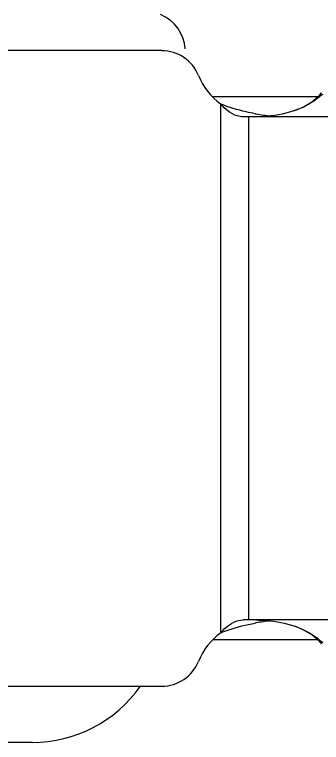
# Model space of a CAD drawing. Extents: x 27938 to 1507990, y 110129 to 923079.
# Drawn here: x 670002.7 to 670192.4, y 357961.9 to 358411.4 of the extents above; entities that cross this region are included whole.
import ezdxf

# ---------------------------------------------------------------- set-up
doc = ezdxf.new("R2010")
doc.units = 0
doc.header["$LTSCALE"] = 1000
doc.header["$MEASUREMENT"] = 0

msp = doc.modelspace()

# ---------------------------------------------------------------- linework, layer by layer
for p, q in [((670093.65, 358389.14), (669749.87, 358389.14)), ((670190.1, 358360.52), (670125.21, 358360.52)), ((670189.63, 358359.39), (670192.43, 358363.08)), ((670130.12, 358029.59), (670130.12, 358356.16)), ((670519, 358348.25), (670144.02, 358348.25)), ((670147.47, 358037.5), (670147.47, 358348.25)), ((670519, 358037.5), (670144.02, 358037.5)), ((670189.63, 358026.37), (670192.43, 358022.67)), ((670190.11, 358025.24), (670125.21, 358025.24)), ((669749.87, 357996.62), (670093.65, 357996.62)), ((670013.59, 357961.86), (669784.62, 357961.86))]:
    msp.add_line(p, q)
for points in [[(670176.07, 358352.18), (670181.11, 358354.27), (670186.53, 358357.48), (670190.46, 358360.81), (670192.43, 358363.07)], [(670192.43, 358022.68), (670190.42, 358024.98), (670186.49, 358028.3), (670181.09, 358031.49), (670176.07, 358033.58)]]:
    msp.add_lwpolyline(points)
for centre, radius, start, end in [((670083.67, 358388.69), 24.53, 3.6522, 67.9757), ((670093.65, 358364.6), 24.53, 22.0243, 90), ((670154.3, 358389.14), 40.89, 202.0243, 233.7485), ((670173.68, 358473), 124.83, 259.7299, 260.0443), ((670173.47, 358471.64), 123.45, 260.0279, 264.2434), ((670173.68, 357912.75), 124.83, 99.9557, 100.2701), ((670173.47, 357914.12), 123.44, 95.7509, 99.9721), ((670154.3, 357996.62), 40.89, 126.2515, 157.9757), ((670093.65, 358021.15), 24.53, 270, 337.9757), ((670013.59, 358043.64), 81.78, 270, 324.7468)]:
    msp.add_arc(centre, radius, start, end)
for points, knots in [([(670189.63, 358359.39), (670188.79, 358358.71), (670184.62, 358355.7), (670179.89, 358353.52), (670176.07, 358352.18)], [0, 0, 0, 0, 0.210146, 1, 1, 1, 1]), ([(670193.2, 358362.1), (670192.92, 358361.9), (670191.69, 358361.04), (670190.52, 358360.11), (670189.63, 358359.39)], [0, 0, 0, 0, 0.231104, 1, 1, 1, 1]), ([(670151.42, 358350.17), (670149.57, 358350.51), (670142.34, 358351.99), (670135.23, 358354.12), (670130.12, 358356.16)], [0, 0, 0, 0, 0.255037, 1, 1, 1, 1]), ([(670144.02, 358348.25), (670142.76, 358348.25), (670137.33, 358349.24), (670132.79, 358352.95), (670130.12, 358356.16)], [0, 0, 0, 0, 0.231026, 1, 1, 1, 1]), ([(670176.07, 358352.18), (670174.21, 358351.53), (670166.34, 358349.19), (670158.07, 358348.25), (670151.84, 358348.25)], [0, 0, 0, 0, 0.239548, 1, 1, 1, 1]), ([(670130.12, 358029.59), (670131.04, 358030.69), (670134.75, 358034.56), (670140.05, 358037.5), (670144.02, 358037.5)], [0, 0, 0, 0, 0.266, 1, 1, 1, 1]), ([(670130.12, 358029.59), (670131.78, 358030.25), (670138.72, 358032.79), (670145.92, 358034.58), (670151.42, 358035.58)], [0, 0, 0, 0, 0.242689, 1, 1, 1, 1]), ([(670151.84, 358037.5), (670153.95, 358037.5), (670162.14, 358037.18), (670170.32, 358035.59), (670176.07, 358033.58)], [0, 0, 0, 0, 0.257456, 1, 1, 1, 1]), ([(670176.07, 358033.58), (670177.45, 358033.09), (670182.23, 358031.22), (670186.78, 358028.68), (670189.63, 358026.37)], [0, 0, 0, 0, 0.285604, 1, 1, 1, 1]), ([(670189.63, 358026.37), (670189.94, 358026.11), (670191.1, 358025.17), (670192.3, 358024.27), (670193.2, 358023.66)], [0, 0, 0, 0, 0.26918, 1, 1, 1, 1])]:
    msp.add_open_spline(points, degree=3, knots=knots)

doc.saveas('drawing.dxf')
